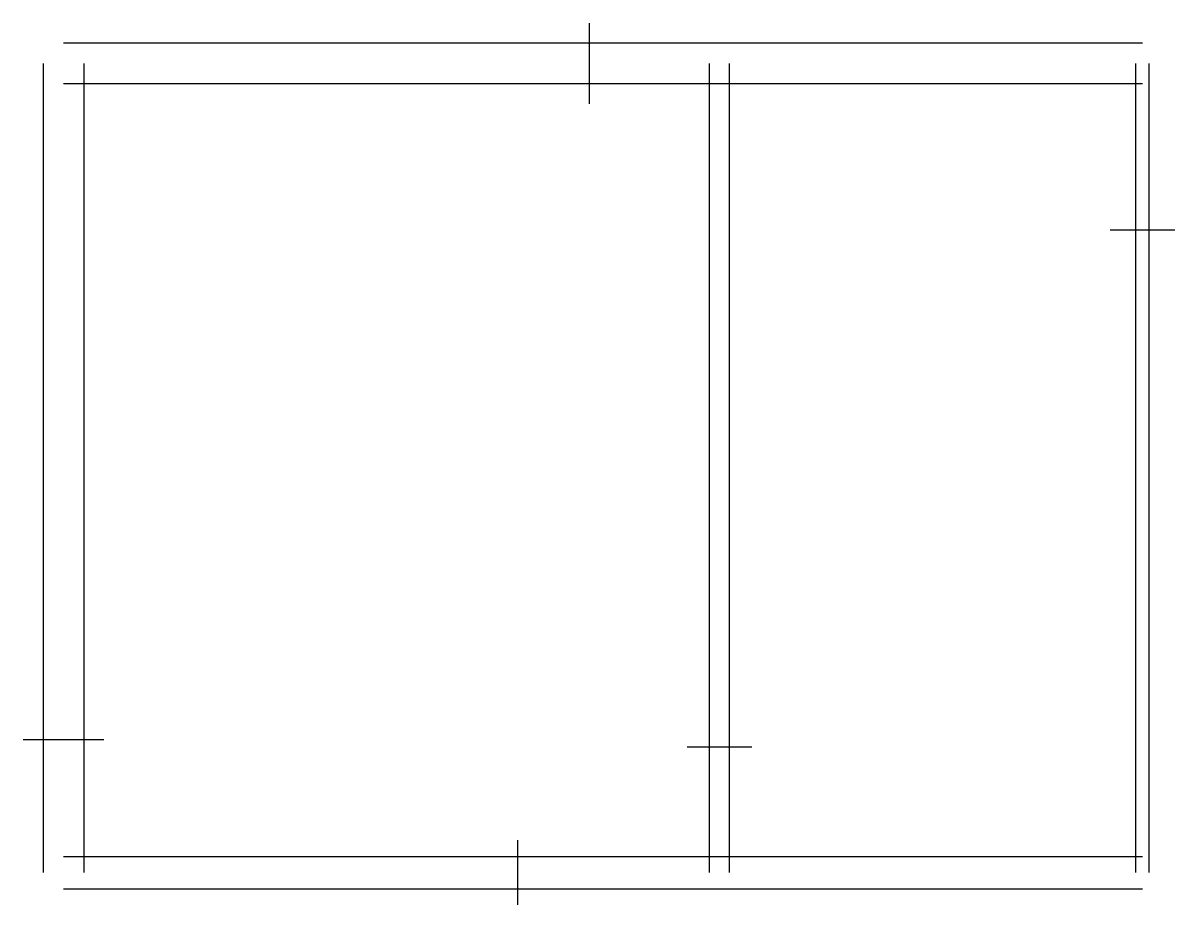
# Model space of a CAD drawing. Header units: millimetres. Extents: x -300 to 8240, y -240 to 6300.
import ezdxf

# ---------------------------------------------------------------- set-up
doc = ezdxf.new("R2010")
doc.units = ezdxf.units.MM
doc.layers.add('OPENING', color=4, linetype='Continuous')
doc.layers.add('WALL', color=7, linetype='Continuous')

msp = doc.modelspace()

# ---------------------------------------------------------------- linework, layer by layer
at = {"layer": 'OPENING'}
for p, q in [((3897.8, 6300), (3897.8, 5700)), ((8240, 4763), (7760, 4763)), ((-300, 987.6), (300, 987.6)), ((5103, 930.9), (4623, 930.9)), ((3368, -240), (3368, 240))]:
    msp.add_line(p, q, dxfattribs=at)
at = {"layer": 'WALL'}
for p, q in [((8000, 6150), (0, 6150)), ((-150, 6000), (-150, 0)), ((150, 6000), (150, 0)), ((4788, 0), (4788, 6000)), ((4938, 0), (4938, 6000)), ((7950, 0), (7950, 6000)), ((8050, 0), (8050, 6000)), ((8000, 5850), (0, 5850)), ((0, 120), (8000, 120)), ((0, -120), (8000, -120))]:
    msp.add_line(p, q, dxfattribs=at)

doc.saveas('drawing.dxf')
